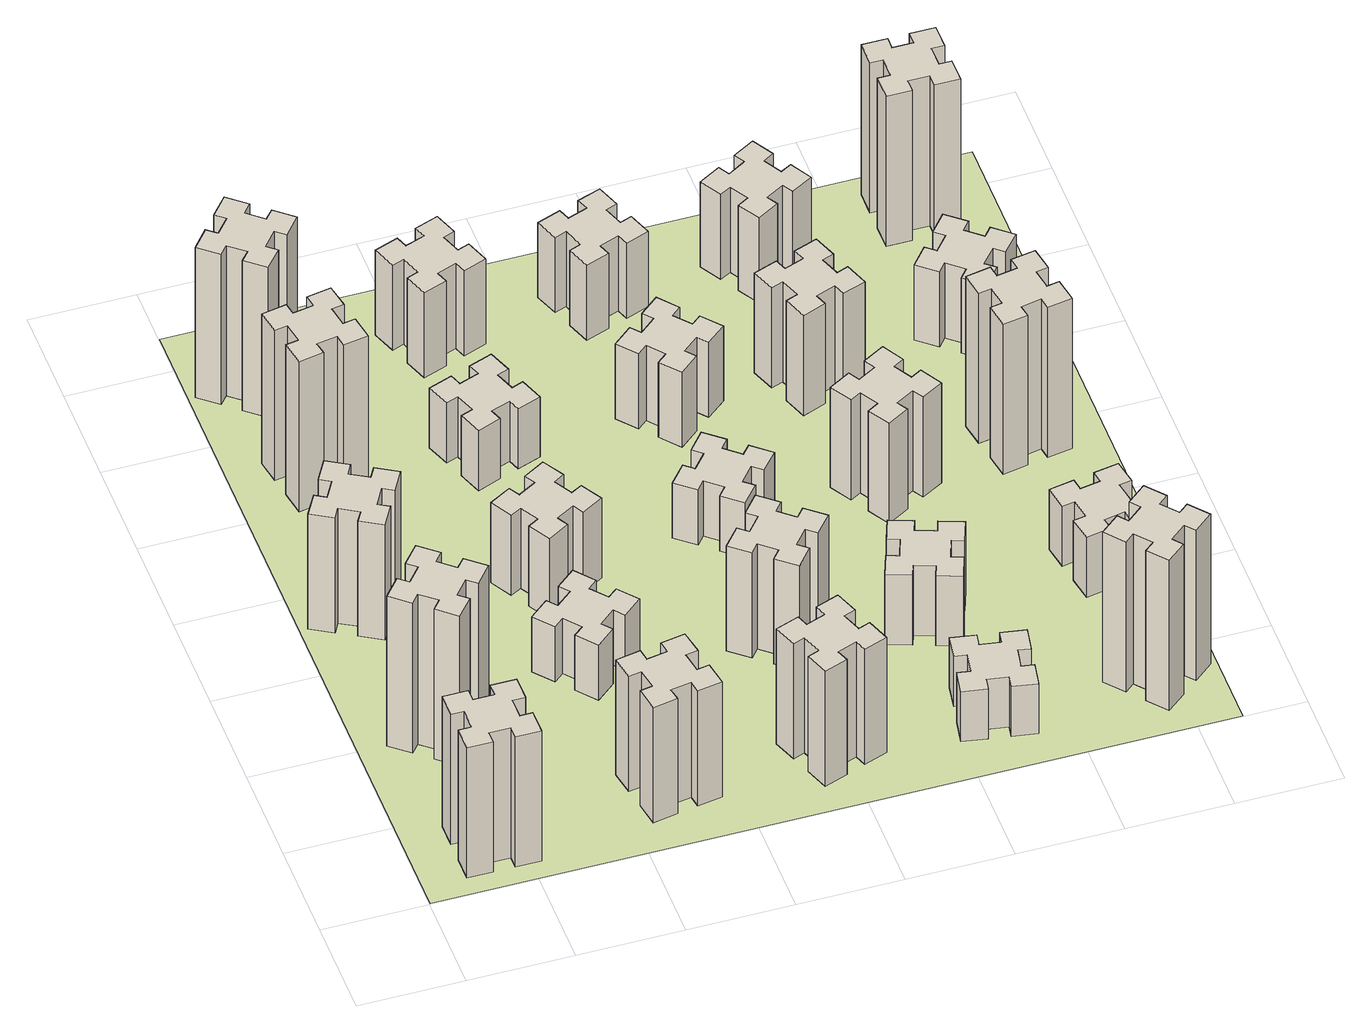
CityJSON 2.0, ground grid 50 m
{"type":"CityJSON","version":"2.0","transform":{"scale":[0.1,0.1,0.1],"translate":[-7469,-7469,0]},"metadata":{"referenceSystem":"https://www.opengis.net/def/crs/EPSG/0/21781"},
"CityObjects":{
"building1":{"type":"Building","attributes":{"class":"1000","function":"1000","usage":"1000","yearOfConstruction":2016,"roofType":"1000","measuredHeight":78,"storeysAboveGround":30,"storeysBelowGround":0},"geometry":[{"type":"Solid","lod":"1","boundaries":[[[[0,1,2,3,4,5,6,7,8,9,10,11,12,13,14,15,16,17,18,19]],[[17,16,20,21]],[[16,15,22,20]],[[15,14,23,22]],[[14,13,24,23]],[[13,12,25,24]],[[12,11,26,25]],[[11,10,27,26]],[[10,9,28,27]],[[9,8,29,28]],[[8,7,30,29]],[[7,6,31,30]],[[6,5,32,31]],[[5,4,33,32]],[[4,3,34,33]],[[3,2,35,34]],[[2,1,36,35]],[[1,0,37,36]],[[0,19,38,37]],[[19,18,39,38]],[[18,17,21,39]],[[24,25,26,27,28,29,30,31,32,33,34,35,36,37,38,39,21,20,22,23]]]]}]},
"building2":{"type":"Building","attributes":{"class":"1000","function":"1000","usage":"1000","yearOfConstruction":2016,"roofType":"1000","measuredHeight":90,"storeysAboveGround":30,"storeysBelowGround":0},"geometry":[{"type":"Solid","lod":"1","boundaries":[[[[40,41,42,43,44,45,46,47,48,49,50,51,52,53,54,55,56,57,58,59]],[[57,56,60,61]],[[56,55,62,60]],[[55,54,63,62]],[[54,53,64,63]],[[53,52,65,64]],[[52,51,66,65]],[[51,50,67,66]],[[50,49,68,67]],[[49,48,69,68]],[[48,47,70,69]],[[47,46,71,70]],[[46,45,72,71]],[[45,44,73,72]],[[44,43,74,73]],[[43,42,75,74]],[[42,41,76,75]],[[41,40,77,76]],[[40,59,78,77]],[[59,58,79,78]],[[58,57,61,79]],[[64,65,66,67,68,69,70,71,72,73,74,75,76,77,78,79,61,60,62,63]]]]}]},
"building3":{"type":"Building","attributes":{"class":"1000","function":"1000","usage":"1000","yearOfConstruction":2016,"roofType":"1000","measuredHeight":69,"storeysAboveGround":30,"storeysBelowGround":0},"geometry":[{"type":"Solid","lod":"1","boundaries":[[[[80,81,82,83,84,85,86,87,88,89,90,91,92,93,94,95,96,97,98,99]],[[97,96,100,101]],[[96,95,102,100]],[[95,94,103,102]],[[94,93,104,103]],[[93,92,105,104]],[[92,91,106,105]],[[91,90,107,106]],[[90,89,108,107]],[[89,88,109,108]],[[88,87,110,109]],[[87,86,111,110]],[[86,85,112,111]],[[85,84,113,112]],[[84,83,114,113]],[[83,82,115,114]],[[82,81,116,115]],[[81,80,117,116]],[[80,99,118,117]],[[99,98,119,118]],[[98,97,101,119]],[[104,105,106,107,108,109,110,111,112,113,114,115,116,117,118,119,101,100,102,103]]]]}]},
"building4":{"type":"Building","attributes":{"class":"1000","function":"1000","usage":"1000","yearOfConstruction":2016,"roofType":"1000","measuredHeight":90,"storeysAboveGround":30,"storeysBelowGround":0},"geometry":[{"type":"Solid","lod":"1","boundaries":[[[[120,121,122,123,124,125,126,127,128,129,130,131,132,133,134,135,136,137,138,139]],[[137,136,140,141]],[[136,135,142,140]],[[135,134,143,142]],[[134,133,144,143]],[[133,132,145,144]],[[132,131,146,145]],[[131,130,147,146]],[[130,129,148,147]],[[129,128,149,148]],[[128,127,150,149]],[[127,126,151,150]],[[126,125,152,151]],[[125,124,153,152]],[[124,123,154,153]],[[123,122,155,154]],[[122,121,156,155]],[[121,120,157,156]],[[120,139,158,157]],[[139,138,159,158]],[[138,137,141,159]],[[144,145,146,147,148,149,150,151,152,153,154,155,156,157,158,159,141,140,142,143]]]]}]},
"building5":{"type":"Building","attributes":{"class":"1000","function":"1000","usage":"1000","yearOfConstruction":2016,"roofType":"1000","measuredHeight":90,"storeysAboveGround":30,"storeysBelowGround":0},"geometry":[{"type":"Solid","lod":"1","boundaries":[[[[160,161,162,163,164,165,166,167,168,169,170,171,172,173,174,175,176,177,178,179]],[[177,176,180,181]],[[176,175,182,180]],[[175,174,183,182]],[[174,173,184,183]],[[173,172,185,184]],[[172,171,186,185]],[[171,170,187,186]],[[170,169,188,187]],[[169,168,189,188]],[[168,167,190,189]],[[167,166,191,190]],[[166,165,192,191]],[[165,164,193,192]],[[164,163,194,193]],[[163,162,195,194]],[[162,161,196,195]],[[161,160,197,196]],[[160,179,198,197]],[[179,178,199,198]],[[178,177,181,199]],[[184,185,186,187,188,189,190,191,192,193,194,195,196,197,198,199,181,180,182,183]]]]}]},
"building6":{"type":"Building","attributes":{"class":"1000","function":"1000","usage":"1000","yearOfConstruction":2016,"roofType":"1000","measuredHeight":69,"storeysAboveGround":30,"storeysBelowGround":0},"geometry":[{"type":"Solid","lod":"1","boundaries":[[[[200,201,202,203,204,205,206,207,208,209,210,211,212,213,214,215,216,217,218,219]],[[217,216,220,221]],[[216,215,222,220]],[[215,214,223,222]],[[214,213,224,223]],[[213,212,225,224]],[[212,211,226,225]],[[211,210,227,226]],[[210,209,228,227]],[[209,208,229,228]],[[208,207,230,229]],[[207,206,231,230]],[[206,205,232,231]],[[205,204,233,232]],[[204,203,234,233]],[[203,202,235,234]],[[202,201,236,235]],[[201,200,237,236]],[[200,219,238,237]],[[219,218,239,238]],[[218,217,221,239]],[[224,225,226,227,228,229,230,231,232,233,234,235,236,237,238,239,221,220,222,223]]]]}]},
"building7":{"type":"Building","attributes":{"class":"1000","function":"1000","usage":"1000","yearOfConstruction":2016,"roofType":"1000","measuredHeight":33,"storeysAboveGround":30,"storeysBelowGround":0},"geometry":[{"type":"Solid","lod":"1","boundaries":[[[[240,241,242,243,244,245,246,247,248,249,250,251,252,253,254,255,256,257,258,259]],[[257,256,260,261]],[[256,255,262,260]],[[255,254,263,262]],[[254,253,264,263]],[[253,252,265,264]],[[252,251,266,265]],[[251,250,267,266]],[[250,249,268,267]],[[249,248,269,268]],[[248,247,270,269]],[[247,246,271,270]],[[246,245,272,271]],[[245,244,273,272]],[[244,243,274,273]],[[243,242,275,274]],[[242,241,276,275]],[[241,240,277,276]],[[240,259,278,277]],[[259,258,279,278]],[[258,257,261,279]],[[264,265,266,267,268,269,270,271,272,273,274,275,276,277,278,279,261,260,262,263]]]]}]},
"building8":{"type":"Building","attributes":{"class":"1000","function":"1000","usage":"1000","yearOfConstruction":2016,"roofType":"1000","measuredHeight":48,"storeysAboveGround":30,"storeysBelowGround":0},"geometry":[{"type":"Solid","lod":"1","boundaries":[[[[280,281,282,283,284,285,286,287,288,289,290,291,292,293,294,295,296,297,298,299]],[[297,296,300,301]],[[296,295,302,300]],[[295,294,303,302]],[[294,293,304,303]],[[293,292,305,304]],[[292,291,306,305]],[[291,290,307,306]],[[290,289,308,307]],[[289,288,309,308]],[[288,287,310,309]],[[287,286,311,310]],[[286,285,312,311]],[[285,284,313,312]],[[284,283,314,313]],[[283,282,315,314]],[[282,281,316,315]],[[281,280,317,316]],[[280,299,318,317]],[[299,298,319,318]],[[298,297,301,319]],[[304,305,306,307,308,309,310,311,312,313,314,315,316,317,318,319,301,300,302,303]]]]}]},
"building9":{"type":"Building","attributes":{"class":"1000","function":"1000","usage":"1000","yearOfConstruction":2016,"roofType":"1000","measuredHeight":36,"storeysAboveGround":30,"storeysBelowGround":0},"geometry":[{"type":"Solid","lod":"1","boundaries":[[[[320,321,322,323,324,325,326,327,328,329,330,331,332,333,334,335,336,337,338,339]],[[337,336,340,341]],[[336,335,342,340]],[[335,334,343,342]],[[334,333,344,343]],[[333,332,345,344]],[[332,331,346,345]],[[331,330,347,346]],[[330,329,348,347]],[[329,328,349,348]],[[328,327,350,349]],[[327,326,351,350]],[[326,325,352,351]],[[325,324,353,352]],[[324,323,354,353]],[[323,322,355,354]],[[322,321,356,355]],[[321,320,357,356]],[[320,339,358,357]],[[339,338,359,358]],[[338,337,341,359]],[[344,345,346,347,348,349,350,351,352,353,354,355,356,357,358,359,341,340,342,343]]]]}]},
"building10":{"type":"Building","attributes":{"class":"1000","function":"1000","usage":"1000","yearOfConstruction":2016,"roofType":"1000","measuredHeight":69,"storeysAboveGround":30,"storeysBelowGround":0},"geometry":[{"type":"Solid","lod":"1","boundaries":[[[[360,361,362,363,364,365,366,367,368,369,370,371,372,373,374,375,376,377,378,379]],[[377,376,380,381]],[[376,375,382,380]],[[375,374,383,382]],[[374,373,384,383]],[[373,372,385,384]],[[372,371,386,385]],[[371,370,387,386]],[[370,369,388,387]],[[369,368,389,388]],[[368,367,390,389]],[[367,366,391,390]],[[366,365,392,391]],[[365,364,393,392]],[[364,363,394,393]],[[363,362,395,394]],[[362,361,396,395]],[[361,360,397,396]],[[360,379,398,397]],[[379,378,399,398]],[[378,377,381,399]],[[384,385,386,387,388,389,390,391,392,393,394,395,396,397,398,399,381,380,382,383]]]]}]},
"building11":{"type":"Building","attributes":{"class":"1000","function":"1000","usage":"1000","yearOfConstruction":2016,"roofType":"1000","measuredHeight":51,"storeysAboveGround":30,"storeysBelowGround":0},"geometry":[{"type":"Solid","lod":"1","boundaries":[[[[400,401,402,403,404,405,406,407,408,409,410,411,412,413,414,415,416,417,418,419]],[[417,416,420,421]],[[416,415,422,420]],[[415,414,423,422]],[[414,413,424,423]],[[413,412,425,424]],[[412,411,426,425]],[[411,410,427,426]],[[410,409,428,427]],[[409,408,429,428]],[[408,407,430,429]],[[407,406,431,430]],[[406,405,432,431]],[[405,404,433,432]],[[404,403,434,433]],[[403,402,435,434]],[[402,401,436,435]],[[401,400,437,436]],[[400,419,438,437]],[[419,418,439,438]],[[418,417,421,439]],[[424,425,426,427,428,429,430,431,432,433,434,435,436,437,438,439,421,420,422,423]]]]}]},
"building12":{"type":"Building","attributes":{"class":"1000","function":"1000","usage":"1000","yearOfConstruction":2016,"roofType":"1000","measuredHeight":63,"storeysAboveGround":30,"storeysBelowGround":0},"geometry":[{"type":"Solid","lod":"1","boundaries":[[[[440,441,442,443,444,445,446,447,448,449,450,451,452,453,454,455,456,457,458,459]],[[457,456,460,461]],[[456,455,462,460]],[[455,454,463,462]],[[454,453,464,463]],[[453,452,465,464]],[[452,451,466,465]],[[451,450,467,466]],[[450,449,468,467]],[[449,448,469,468]],[[448,447,470,469]],[[447,446,471,470]],[[446,445,472,471]],[[445,444,473,472]],[[444,443,474,473]],[[443,442,475,474]],[[442,441,476,475]],[[441,440,477,476]],[[440,459,478,477]],[[459,458,479,478]],[[458,457,461,479]],[[464,465,466,467,468,469,470,471,472,473,474,475,476,477,478,479,461,460,462,463]]]]}]},
"building13":{"type":"Building","attributes":{"class":"1000","function":"1000","usage":"1000","yearOfConstruction":2016,"roofType":"1000","measuredHeight":33,"storeysAboveGround":30,"storeysBelowGround":0},"geometry":[{"type":"Solid","lod":"1","boundaries":[[[[480,481,482,483,484,485,486,487,488,489,490,491,492,493,494,495,496,497,498,499]],[[497,496,500,501]],[[496,495,502,500]],[[495,494,503,502]],[[494,493,504,503]],[[493,492,505,504]],[[492,491,506,505]],[[491,490,507,506]],[[490,489,508,507]],[[489,488,509,508]],[[488,487,510,509]],[[487,486,511,510]],[[486,485,512,511]],[[485,484,513,512]],[[484,483,514,513]],[[483,482,515,514]],[[482,481,516,515]],[[481,480,517,516]],[[480,499,518,517]],[[499,498,519,518]],[[498,497,501,519]],[[504,505,506,507,508,509,510,511,512,513,514,515,516,517,518,519,501,500,502,503]]]]}]},
"building14":{"type":"Building","attributes":{"class":"1000","function":"1000","usage":"1000","yearOfConstruction":2016,"roofType":"1000","measuredHeight":45,"storeysAboveGround":30,"storeysBelowGround":0},"geometry":[{"type":"Solid","lod":"1","boundaries":[[[[520,521,522,523,524,525,526,527,528,529,530,531,532,533,534,535,536,537,538,539]],[[537,536,540,541]],[[536,535,542,540]],[[535,534,543,542]],[[534,533,544,543]],[[533,532,545,544]],[[532,531,546,545]],[[531,530,547,546]],[[530,529,548,547]],[[529,528,549,548]],[[528,527,550,549]],[[527,526,551,550]],[[526,525,552,551]],[[525,524,553,552]],[[524,523,554,553]],[[523,522,555,554]],[[522,521,556,555]],[[521,520,557,556]],[[520,539,558,557]],[[539,538,559,558]],[[538,537,541,559]],[[544,545,546,547,548,549,550,551,552,553,554,555,556,557,558,559,541,540,542,543]]]]}]},
"building15":{"type":"Building","attributes":{"class":"1000","function":"1000","usage":"1000","yearOfConstruction":2016,"roofType":"1000","measuredHeight":30,"storeysAboveGround":30,"storeysBelowGround":0},"geometry":[{"type":"Solid","lod":"1","boundaries":[[[[560,561,562,563,564,565,566,567,568,569,570,571,572,573,574,575,576,577,578,579]],[[577,576,580,581]],[[576,575,582,580]],[[575,574,583,582]],[[574,573,584,583]],[[573,572,585,584]],[[572,571,586,585]],[[571,570,587,586]],[[570,569,588,587]],[[569,568,589,588]],[[568,567,590,589]],[[567,566,591,590]],[[566,565,592,591]],[[565,564,593,592]],[[564,563,594,593]],[[563,562,595,594]],[[562,561,596,595]],[[561,560,597,596]],[[560,579,598,597]],[[579,578,599,598]],[[578,577,581,599]],[[584,585,586,587,588,589,590,591,592,593,594,595,596,597,598,599,581,580,582,583]]]]}]},
"building16":{"type":"Building","attributes":{"class":"1000","function":"1000","usage":"1000","yearOfConstruction":2016,"roofType":"1000","measuredHeight":45,"storeysAboveGround":30,"storeysBelowGround":0},"geometry":[{"type":"Solid","lod":"1","boundaries":[[[[600,601,602,603,604,605,606,607,608,609,610,611,612,613,614,615,616,617,618,619]],[[617,616,620,621]],[[616,615,622,620]],[[615,614,623,622]],[[614,613,624,623]],[[613,612,625,624]],[[612,611,626,625]],[[611,610,627,626]],[[610,609,628,627]],[[609,608,629,628]],[[608,607,630,629]],[[607,606,631,630]],[[606,605,632,631]],[[605,604,633,632]],[[604,603,634,633]],[[603,602,635,634]],[[602,601,636,635]],[[601,600,637,636]],[[600,619,638,637]],[[619,618,639,638]],[[618,617,621,639]],[[624,625,626,627,628,629,630,631,632,633,634,635,636,637,638,639,621,620,622,623]]]]}]},
"building17":{"type":"Building","attributes":{"class":"1000","function":"1000","usage":"1000","yearOfConstruction":2016,"roofType":"1000","measuredHeight":42,"storeysAboveGround":30,"storeysBelowGround":0},"geometry":[{"type":"Solid","lod":"1","boundaries":[[[[640,641,642,643,644,645,646,647,648,649,650,651,652,653,654,655,656,657,658,659]],[[657,656,660,661]],[[656,655,662,660]],[[655,654,663,662]],[[654,653,664,663]],[[653,652,665,664]],[[652,651,666,665]],[[651,650,667,666]],[[650,649,668,667]],[[649,648,669,668]],[[648,647,670,669]],[[647,646,671,670]],[[646,645,672,671]],[[645,644,673,672]],[[644,643,674,673]],[[643,642,675,674]],[[642,641,676,675]],[[641,640,677,676]],[[640,659,678,677]],[[659,658,679,678]],[[658,657,661,679]],[[664,665,666,667,668,669,670,671,672,673,674,675,676,677,678,679,661,660,662,663]]]]}]},
"building18":{"type":"Building","attributes":{"class":"1000","function":"1000","usage":"1000","yearOfConstruction":2016,"roofType":"1000","measuredHeight":60,"storeysAboveGround":30,"storeysBelowGround":0},"geometry":[{"type":"Solid","lod":"1","boundaries":[[[[680,681,682,683,684,685,686,687,688,689,690,691,692,693,694,695,696,697,698,699]],[[697,696,700,701]],[[696,695,702,700]],[[695,694,703,702]],[[694,693,704,703]],[[693,692,705,704]],[[692,691,706,705]],[[691,690,707,706]],[[690,689,708,707]],[[689,688,709,708]],[[688,687,710,709]],[[687,686,711,710]],[[686,685,712,711]],[[685,684,713,712]],[[684,683,714,713]],[[683,682,715,714]],[[682,681,716,715]],[[681,680,717,716]],[[680,699,718,717]],[[699,698,719,718]],[[698,697,701,719]],[[704,705,706,707,708,709,710,711,712,713,714,715,716,717,718,719,701,700,702,703]]]]}]},
"building19":{"type":"Building","attributes":{"class":"1000","function":"1000","usage":"1000","yearOfConstruction":2016,"roofType":"1000","measuredHeight":60,"storeysAboveGround":30,"storeysBelowGround":0},"geometry":[{"type":"Solid","lod":"1","boundaries":[[[[720,721,722,723,724,725,726,727,728,729,730,731,732,733,734,735,736,737,738,739]],[[737,736,740,741]],[[736,735,742,740]],[[735,734,743,742]],[[734,733,744,743]],[[733,732,745,744]],[[732,731,746,745]],[[731,730,747,746]],[[730,729,748,747]],[[729,728,749,748]],[[728,727,750,749]],[[727,726,751,750]],[[726,725,752,751]],[[725,724,753,752]],[[724,723,754,753]],[[723,722,755,754]],[[722,721,756,755]],[[721,720,757,756]],[[720,739,758,757]],[[739,738,759,758]],[[738,737,741,759]],[[744,745,746,747,748,749,750,751,752,753,754,755,756,757,758,759,741,740,742,743]]]]}]},
"building20":{"type":"Building","attributes":{"class":"1000","function":"1000","usage":"1000","yearOfConstruction":2016,"roofType":"1000","measuredHeight":90,"storeysAboveGround":30,"storeysBelowGround":0},"geometry":[{"type":"Solid","lod":"1","boundaries":[[[[760,761,762,763,764,765,766,767,768,769,770,771,772,773,774,775,776,777,778,779]],[[777,776,780,781]],[[776,775,782,780]],[[775,774,783,782]],[[774,773,784,783]],[[773,772,785,784]],[[772,771,786,785]],[[771,770,787,786]],[[770,769,788,787]],[[769,768,789,788]],[[768,767,790,789]],[[767,766,791,790]],[[766,765,792,791]],[[765,764,793,792]],[[764,763,794,793]],[[763,762,795,794]],[[762,761,796,795]],[[761,760,797,796]],[[760,779,798,797]],[[779,778,799,798]],[[778,777,781,799]],[[784,785,786,787,788,789,790,791,792,793,794,795,796,797,798,799,781,780,782,783]]]]}]},
"building21":{"type":"Building","attributes":{"class":"1000","function":"1000","usage":"1000","yearOfConstruction":2016,"roofType":"1000","measuredHeight":51,"storeysAboveGround":30,"storeysBelowGround":0},"geometry":[{"type":"Solid","lod":"1","boundaries":[[[[800,801,802,803,804,805,806,807,808,809,810,811,812,813,814,815,816,817,818,819]],[[817,816,820,821]],[[816,815,822,820]],[[815,814,823,822]],[[814,813,824,823]],[[813,812,825,824]],[[812,811,826,825]],[[811,810,827,826]],[[810,809,828,827]],[[809,808,829,828]],[[808,807,830,829]],[[807,806,831,830]],[[806,805,832,831]],[[805,804,833,832]],[[804,803,834,833]],[[803,802,835,834]],[[802,801,836,835]],[[801,800,837,836]],[[800,819,838,837]],[[819,818,839,838]],[[818,817,821,839]],[[824,825,826,827,828,829,830,831,832,833,834,835,836,837,838,839,821,820,822,823]]]]}]},
"building22":{"type":"Building","attributes":{"class":"1000","function":"1000","usage":"1000","yearOfConstruction":2016,"roofType":"1000","measuredHeight":36,"storeysAboveGround":30,"storeysBelowGround":0},"geometry":[{"type":"Solid","lod":"1","boundaries":[[[[840,841,842,843,844,845,846,847,848,849,850,851,852,853,854,855,856,857,858,859]],[[857,856,860,861]],[[856,855,862,860]],[[855,854,863,862]],[[854,853,864,863]],[[853,852,865,864]],[[852,851,866,865]],[[851,850,867,866]],[[850,849,868,867]],[[849,848,869,868]],[[848,847,870,869]],[[847,846,871,870]],[[846,845,872,871]],[[845,844,873,872]],[[844,843,874,873]],[[843,842,875,874]],[[842,841,876,875]],[[841,840,877,876]],[[840,859,878,877]],[[859,858,879,878]],[[858,857,861,879]],[[864,865,866,867,868,869,870,871,872,873,874,875,876,877,878,879,861,860,862,863]]]]}]},
"building23":{"type":"Building","attributes":{"class":"1000","function":"1000","usage":"1000","yearOfConstruction":2016,"roofType":"1000","measuredHeight":90,"storeysAboveGround":30,"storeysBelowGround":0},"geometry":[{"type":"Solid","lod":"1","boundaries":[[[[880,881,882,883,884,885,886,887,888,889,890,891,892,893,894,895,896,897,898,899]],[[897,896,900,901]],[[896,895,902,900]],[[895,894,903,902]],[[894,893,904,903]],[[893,892,905,904]],[[892,891,906,905]],[[891,890,907,906]],[[890,889,908,907]],[[889,888,909,908]],[[888,887,910,909]],[[887,886,911,910]],[[886,885,912,911]],[[885,884,913,912]],[[884,883,914,913]],[[883,882,915,914]],[[882,881,916,915]],[[881,880,917,916]],[[880,899,918,917]],[[899,898,919,918]],[[898,897,901,919]],[[904,905,906,907,908,909,910,911,912,913,914,915,916,917,918,919,901,900,902,903]]]]}]},
"building24":{"type":"Building","attributes":{"class":"1000","function":"1000","usage":"1000","yearOfConstruction":2016,"roofType":"1000","measuredHeight":45,"storeysAboveGround":30,"storeysBelowGround":0},"geometry":[{"type":"Solid","lod":"1","boundaries":[[[[920,921,922,923,924,925,926,927,928,929,930,931,932,933,934,935,936,937,938,939]],[[937,936,940,941]],[[936,935,942,940]],[[935,934,943,942]],[[934,933,944,943]],[[933,932,945,944]],[[932,931,946,945]],[[931,930,947,946]],[[930,929,948,947]],[[929,928,949,948]],[[928,927,950,949]],[[927,926,951,950]],[[926,925,952,951]],[[925,924,953,952]],[[924,923,954,953]],[[923,922,955,954]],[[922,921,956,955]],[[921,920,957,956]],[[920,939,958,957]],[[939,938,959,958]],[[938,937,941,959]],[[944,945,946,947,948,949,950,951,952,953,954,955,956,957,958,959,941,940,942,943]]]]}]},
"building25":{"type":"Building","attributes":{"class":"1000","function":"1000","usage":"1000","yearOfConstruction":2016,"roofType":"1000","measuredHeight":90,"storeysAboveGround":30,"storeysBelowGround":0},"geometry":[{"type":"Solid","lod":"1","boundaries":[[[[960,961,962,963,964,965,966,967,968,969,970,971,972,973,974,975,976,977,978,979]],[[977,976,980,981]],[[976,975,982,980]],[[975,974,983,982]],[[974,973,984,983]],[[973,972,985,984]],[[972,971,986,985]],[[971,970,987,986]],[[970,969,988,987]],[[969,968,989,988]],[[968,967,990,989]],[[967,966,991,990]],[[966,965,992,991]],[[965,964,993,992]],[[964,963,994,993]],[[963,962,995,994]],[[962,961,996,995]],[[961,960,997,996]],[[960,979,998,997]],[[979,978,999,998]],[[978,977,981,999]],[[984,985,986,987,988,989,990,991,992,993,994,995,996,997,998,999,981,980,982,983]]]]}]},
"landuse1":{"type":"LandUse","attributes":{"name":"plot1","function":"1010"},"geometry":[{"type":"MultiSurface","lod":"1","boundaries":[[[1000,1001,1002,1003]]]}]}
},
"vertices":[
[485,225,0],[485,325,0],[545,325,0],[545,445,0],[425,445,0],[425,385,0],[325,385,0],[325,445,0],[205,445,0],[205,325,0],[265,325,0],[265,225,0],[205,225,0],[205,105,0],[325,105,0],[325,165,0],[425,165,0],[425,105,0],[545,105,0],[545,225,0],[425,165,780],[425,105,780],[325,165,780],[325,105,780],[205,105,780],[205,225,780],[265,225,780],[265,325,780],[205,325,780],[205,445,780],[325,445,780],[325,385,780],[425,385,780],[425,445,780],[545,445,780],[545,325,780],[485,325,780],[485,225,780],[545,225,780],[545,105,780],
[484,1067,0],[408,1132,0],[446,1178,0],[354,1255,0],[277,1163,0],[323,1124,0],[259,1048,0],[213,1086,0],[136,994,0],[228,917,0],[266,963,0],[343,899,0],[304,853,0],[396,776,0],[473,868,0],[427,906,0],[492,983,0],[538,944,0],[615,1036,0],[523,1113,0],[492,983,900],[538,944,900],[427,906,900],[473,868,900],[396,776,900],[304,853,900],[343,899,900],[266,963,900],[228,917,900],[136,994,900],[213,1086,900],[259,1048,900],[323,1124,900],[277,1163,900],[354,1255,900],[446,1178,900],[408,1132,900],[484,1067,900],[523,1113,900],[615,1036,900],
[374,1926,0],[287,1976,0],[317,2028,0],[213,2088,0],[153,1984,0],[205,1954,0],[155,1867,0],[103,1897,0],[43,1793,0],[147,1733,0],[177,1785,0],[264,1735,0],[234,1683,0],[338,1623,0],[398,1727,0],[346,1757,0],[396,1844,0],[448,1814,0],[508,1918,0],[404,1978,0],[396,1844,690],[448,1814,690],[346,1757,690],[398,1727,690],[338,1623,690],[234,1683,690],[264,1735,690],[177,1785,690],[147,1733,690],[43,1793,690],[103,1897,690],[155,1867,690],[205,1954,690],[153,1984,690],[213,2088,690],[317,2028,690],[287,1976,690],[374,1926,690],[404,1978,690],[508,1918,690],
[405,2812,0],[307,2795,0],[297,2854,0],[178,2833,0],[199,2715,0],[258,2725,0],[276,2627,0],[217,2617,0],[237,2498,0],[356,2519,0],[345,2578,0],[444,2596,0],[454,2537,0],[572,2557,0],[551,2676,0],[492,2665,0],[475,2764,0],[534,2774,0],[513,2892,0],[395,2871,0],[475,2764,900],[534,2774,900],[492,2665,900],[551,2676,900],[572,2557,900],[454,2537,900],[444,2596,900],[345,2578,900],[356,2519,900],[237,2498,900],[217,2617,900],[276,2627,900],[258,2725,900],[199,2715,900],[178,2833,900],[297,2854,900],[307,2795,900],[405,2812,900],[395,2871,900],[513,2892,900],
[384,3387,0],[308,3452,0],[346,3498,0],[254,3575,0],[177,3483,0],[223,3444,0],[159,3368,0],[113,3406,0],[36,3314,0],[128,3237,0],[166,3283,0],[243,3219,0],[204,3173,0],[296,3096,0],[373,3188,0],[327,3226,0],[392,3303,0],[438,3264,0],[515,3356,0],[423,3433,0],[392,3303,900],[438,3264,900],[327,3226,900],[373,3188,900],[296,3096,900],[204,3173,900],[243,3219,900],[166,3283,900],[128,3237,900],[36,3314,900],[113,3406,900],[159,3368,900],[223,3444,900],[177,3483,900],[254,3575,900],[346,3498,900],[308,3452,900],[384,3387,900],[423,3433,900],[515,3356,900],
[1332,345,0],[1315,444,0],[1374,454,0],[1353,572,0],[1235,551,0],[1245,492,0],[1147,475,0],[1137,534,0],[1018,513,0],[1039,395,0],[1098,405,0],[1116,307,0],[1057,297,0],[1077,178,0],[1196,199,0],[1185,258,0],[1284,276,0],[1294,217,0],[1412,237,0],[1391,356,0],[1284,276,690],[1294,217,690],[1185,258,690],[1196,199,690],[1077,178,690],[1057,297,690],[1116,307,690],[1098,405,690],[1039,395,690],[1018,513,690],[1137,534,690],[1147,475,690],[1245,492,690],[1235,551,690],[1353,572,690],[1374,454,690],[1315,444,690],[1332,345,690],[1391,356,690],[1412,237,690],
[1083,1332,0],[1006,1267,0],[968,1313,0],[876,1236,0],[953,1144,0],[999,1183,0],[1063,1106,0],[1017,1068,0],[1094,976,0],[1186,1053,0],[1148,1099,0],[1224,1163,0],[1263,1117,0],[1355,1194,0],[1278,1286,0],[1232,1248,0],[1167,1324,0],[1213,1363,0],[1136,1455,0],[1044,1378,0],[1167,1324,330],[1213,1363,330],[1232,1248,330],[1278,1286,330],[1355,1194,330],[1263,1117,330],[1224,1163,330],[1148,1099,330],[1186,1053,330],[1094,976,330],[1017,1068,330],[1063,1106,330],[999,1183,330],[953,1144,330],[876,1236,330],[968,1313,330],[1006,1267,330],[1083,1332,330],[1044,1378,330],[1136,1455,330],
[995,1744,0],[1045,1657,0],[993,1627,0],[1053,1523,0],[1157,1583,0],[1127,1635,0],[1214,1685,0],[1244,1633,0],[1348,1693,0],[1288,1797,0],[1236,1767,0],[1186,1854,0],[1238,1884,0],[1178,1988,0],[1074,1928,0],[1104,1876,0],[1017,1826,0],[987,1878,0],[883,1818,0],[943,1714,0],[1017,1826,480],[987,1878,480],[1104,1876,480],[1074,1928,480],[1178,1988,480],[1238,1884,480],[1186,1854,480],[1236,1767,480],[1288,1797,480],[1348,1693,480],[1244,1633,480],[1214,1685,480],[1127,1635,480],[1157,1583,480],[1053,1523,480],[993,1627,480],[1045,1657,480],[995,1744,480],[943,1714,480],[883,1818,480],
[1125,2716,0],[1031,2682,0],[1010,2738,0],[897,2697,0],[939,2584,0],[995,2605,0],[1029,2511,0],[973,2490,0],[1014,2377,0],[1127,2419,0],[1106,2475,0],[1200,2509,0],[1220,2453,0],[1333,2494,0],[1292,2607,0],[1236,2586,0],[1202,2680,0],[1258,2700,0],[1217,2813,0],[1104,2772,0],[1202,2680,360],[1258,2700,360],[1236,2586,360],[1292,2607,360],[1333,2494,360],[1220,2453,360],[1200,2509,360],[1106,2475,360],[1127,2419,360],[1014,2377,360],[973,2490,360],[1029,2511,360],[995,2605,360],[939,2584,360],[897,2697,360],[1010,2738,360],[1031,2682,360],[1125,2716,360],[1104,2772,360],[1217,2813,360],
[1965,496,0],[1871,462,0],[1850,518,0],[1737,477,0],[1779,364,0],[1835,385,0],[1869,291,0],[1813,270,0],[1854,157,0],[1967,199,0],[1946,255,0],[2040,289,0],[2060,233,0],[2173,274,0],[2132,387,0],[2076,366,0],[2042,460,0],[2098,480,0],[2057,593,0],[1944,552,0],[2042,460,690],[2098,480,690],[2076,366,690],[2132,387,690],[2173,274,690],[2060,233,690],[2040,289,690],[1946,255,690],[1967,199,690],[1854,157,690],[1813,270,690],[1869,291,690],[1835,385,690],[1779,364,690],[1737,477,690],[1850,518,690],[1871,462,690],[1965,496,690],[1944,552,690],[2057,593,690],
[1125,3456,0],[1031,3422,0],[1010,3478,0],[897,3437,0],[939,3324,0],[995,3345,0],[1029,3251,0],[973,3230,0],[1014,3117,0],[1127,3159,0],[1106,3215,0],[1200,3249,0],[1220,3193,0],[1333,3234,0],[1292,3347,0],[1236,3326,0],[1202,3420,0],[1258,3440,0],[1217,3553,0],[1104,3512,0],[1202,3420,510],[1258,3440,510],[1236,3326,510],[1292,3347,510],[1333,3234,510],[1220,3193,510],[1200,3249,510],[1106,3215,510],[1127,3159,510],[1014,3117,510],[973,3230,510],[1029,3251,510],[995,3345,510],[939,3324,510],[897,3437,510],[1010,3478,510],[1031,3422,510],[1125,3456,510],[1104,3512,510],[1217,3553,510],
[2007,1006,0],[2072,1083,0],[2118,1044,0],[2195,1136,0],[2103,1213,0],[2064,1167,0],[1988,1232,0],[2026,1278,0],[1934,1355,0],[1857,1263,0],[1903,1224,0],[1839,1148,0],[1793,1186,0],[1716,1094,0],[1808,1017,0],[1846,1063,0],[1923,999,0],[1884,953,0],[1976,876,0],[2053,968,0],[1923,999,630],[1884,953,630],[1846,1063,630],[1808,1017,630],[1716,1094,630],[1793,1186,630],[1839,1148,630],[1903,1224,630],[1857,1263,630],[1934,1355,630],[2026,1278,630],[1988,1232,630],[2064,1167,630],[2103,1213,630],[2195,1136,630],[2118,1044,630],[2072,1083,630],[2007,1006,630],[2053,968,630],[1976,876,630],
[2007,1746,0],[2072,1823,0],[2118,1784,0],[2195,1876,0],[2103,1953,0],[2064,1907,0],[1988,1972,0],[2026,2018,0],[1934,2095,0],[1857,2003,0],[1903,1964,0],[1839,1888,0],[1793,1926,0],[1716,1834,0],[1808,1757,0],[1846,1803,0],[1923,1739,0],[1884,1693,0],[1976,1616,0],[2053,1708,0],[1923,1739,330],[1884,1693,330],[1846,1803,330],[1808,1757,330],[1716,1834,330],[1793,1926,330],[1839,1888,330],[1903,1964,330],[1857,2003,330],[1934,2095,330],[2026,2018,330],[1988,1972,330],[2064,1907,330],[2103,1953,330],[2195,1876,330],[2118,1784,330],[2072,1823,330],[2007,1746,330],[2053,1708,330],[1976,1616,330],
[1988,2479,0],[2064,2543,0],[2103,2497,0],[2195,2574,0],[2118,2666,0],[2072,2628,0],[2007,2704,0],[2053,2743,0],[1976,2835,0],[1884,2758,0],[1923,2712,0],[1846,2647,0],[1808,2693,0],[1716,2616,0],[1793,2524,0],[1839,2563,0],[1903,2486,0],[1857,2448,0],[1934,2356,0],[2026,2433,0],[1903,2486,450],[1857,2448,450],[1839,2563,450],[1793,2524,450],[1716,2616,450],[1808,2693,450],[1846,2647,450],[1923,2712,450],[1884,2758,450],[1976,2835,450],[2053,2743,450],[2007,2704,450],[2072,2628,450],[2118,2666,450],[2195,2574,450],[2103,2497,450],[2064,2543,450],[1988,2479,450],[2026,2433,450],[1934,2356,450],
[2596,444,0],[2578,345,0],[2519,356,0],[2498,237,0],[2617,217,0],[2627,276,0],[2725,258,0],[2715,199,0],[2833,178,0],[2854,297,0],[2795,307,0],[2812,405,0],[2871,395,0],[2892,513,0],[2774,534,0],[2764,475,0],[2665,492,0],[2676,551,0],[2557,572,0],[2537,454,0],[2665,492,300],[2676,551,300],[2764,475,300],[2774,534,300],[2892,513,300],[2871,395,300],[2812,405,300],[2795,307,300],[2854,297,300],[2833,178,300],[2715,199,300],[2725,258,300],[2627,276,300],[2617,217,300],[2498,237,300],[2519,356,300],[2578,345,300],[2596,444,300],[2537,454,300],[2557,572,300],
[1865,3456,0],[1771,3422,0],[1750,3478,0],[1637,3437,0],[1679,3324,0],[1735,3345,0],[1769,3251,0],[1713,3230,0],[1754,3117,0],[1867,3159,0],[1846,3215,0],[1940,3249,0],[1960,3193,0],[2073,3234,0],[2032,3347,0],[1976,3326,0],[1942,3420,0],[1998,3440,0],[1957,3553,0],[1844,3512,0],[1942,3420,450],[1998,3440,450],[1976,3326,450],[2032,3347,450],[2073,3234,450],[1960,3193,450],[1940,3249,450],[1846,3215,450],[1867,3159,450],[1754,3117,450],[1713,3230,450],[1769,3251,450],[1735,3345,450],[1679,3324,450],[1637,3437,450],[1750,3478,450],[1771,3422,450],[1865,3456,450],[1844,3512,450],[1957,3553,450],
[2682,931,0],[2716,1025,0],[2772,1004,0],[2813,1117,0],[2700,1158,0],[2680,1102,0],[2586,1136,0],[2607,1192,0],[2494,1233,0],[2453,1120,0],[2509,1100,0],[2475,1006,0],[2419,1027,0],[2377,914,0],[2490,873,0],[2511,929,0],[2605,895,0],[2584,839,0],[2697,797,0],[2738,910,0],[2605,895,420],[2584,839,420],[2511,929,420],[2490,873,420],[2377,914,420],[2419,1027,420],[2475,1006,420],[2509,1100,420],[2453,1120,420],[2494,1233,420],[2607,1192,420],[2586,1136,420],[2680,1102,420],[2700,1158,420],[2813,1117,420],[2772,1004,420],[2716,1025,420],[2682,931,420],[2738,910,420],[2697,797,420],
[2816,1867,0],[2766,1954,0],[2818,1984,0],[2758,2088,0],[2654,2028,0],[2684,1976,0],[2597,1926,0],[2567,1978,0],[2463,1918,0],[2523,1814,0],[2575,1844,0],[2625,1757,0],[2573,1727,0],[2633,1623,0],[2737,1683,0],[2707,1735,0],[2794,1785,0],[2824,1733,0],[2928,1793,0],[2868,1897,0],[2794,1785,600],[2824,1733,600],[2707,1735,600],[2737,1683,600],[2633,1623,600],[2573,1727,600],[2625,1757,600],[2575,1844,600],[2523,1814,600],[2463,1918,600],[2567,1978,600],[2597,1926,600],[2684,1976,600],[2654,2028,600],[2758,2088,600],[2818,1984,600],[2766,1954,600],[2816,1867,600],[2868,1897,600],[2928,1793,600],
[2586,2475,0],[2680,2509,0],[2700,2453,0],[2813,2494,0],[2772,2607,0],[2716,2586,0],[2682,2680,0],[2738,2700,0],[2697,2813,0],[2584,2772,0],[2605,2716,0],[2511,2682,0],[2490,2738,0],[2377,2697,0],[2419,2584,0],[2475,2605,0],[2509,2511,0],[2453,2490,0],[2494,2377,0],[2607,2419,0],[2509,2511,600],[2453,2490,600],[2475,2605,600],[2419,2584,600],[2377,2697,600],[2490,2738,600],[2511,2682,600],[2605,2716,600],[2584,2772,600],[2697,2813,600],[2738,2700,600],[2682,2680,600],[2716,2586,600],[2772,2607,600],[2813,2494,600],[2700,2453,600],[2680,2509,600],[2586,2475,600],[2607,2419,600],[2494,2377,600],
[3468,259,0],[3544,323,0],[3583,277,0],[3675,354,0],[3598,446,0],[3552,408,0],[3487,484,0],[3533,523,0],[3456,615,0],[3364,538,0],[3403,492,0],[3326,427,0],[3288,473,0],[3196,396,0],[3273,304,0],[3319,343,0],[3383,266,0],[3337,228,0],[3414,136,0],[3506,213,0],[3383,266,900],[3337,228,900],[3319,343,900],[3273,304,900],[3196,396,900],[3288,473,900],[3326,427,900],[3403,492,900],[3364,538,900],[3456,615,900],[3533,523,900],[3487,484,900],[3552,408,900],[3598,446,900],[3675,354,900],[3583,277,900],[3544,323,900],[3468,259,900],[3506,213,900],[3414,136,900],
[2716,3347,0],[2666,3434,0],[2718,3464,0],[2658,3568,0],[2554,3508,0],[2584,3456,0],[2497,3406,0],[2467,3458,0],[2363,3398,0],[2423,3294,0],[2475,3324,0],[2525,3237,0],[2473,3207,0],[2533,3103,0],[2637,3163,0],[2607,3215,0],[2694,3265,0],[2724,3213,0],[2828,3273,0],[2768,3377,0],[2694,3265,510],[2724,3213,510],[2607,3215,510],[2637,3163,510],[2533,3103,510],[2473,3207,510],[2525,3237,510],[2475,3324,510],[2423,3294,510],[2363,3398,510],[2467,3458,510],[2497,3406,510],[2584,3456,510],[2554,3508,510],[2658,3568,510],[2718,3464,510],[2666,3434,510],[2716,3347,510],[2768,3377,510],[2828,3273,510],
[3465,1232,0],[3367,1215,0],[3357,1274,0],[3238,1253,0],[3259,1135,0],[3318,1145,0],[3336,1047,0],[3277,1037,0],[3297,918,0],[3416,939,0],[3405,998,0],[3504,1016,0],[3514,957,0],[3632,977,0],[3611,1096,0],[3552,1085,0],[3535,1184,0],[3594,1194,0],[3573,1312,0],[3455,1291,0],[3535,1184,360],[3594,1194,360],[3552,1085,360],[3611,1096,360],[3632,977,360],[3514,957,360],[3504,1016,360],[3405,998,360],[3416,939,360],[3297,918,360],[3277,1037,360],[3336,1047,360],[3318,1145,360],[3259,1135,360],[3238,1253,360],[3357,1274,360],[3367,1215,360],[3465,1232,360],[3455,1291,360],[3573,1312,360],
[3365,2072,0],[3267,2055,0],[3257,2114,0],[3138,2093,0],[3159,1975,0],[3218,1985,0],[3236,1887,0],[3177,1877,0],[3197,1758,0],[3316,1779,0],[3305,1838,0],[3404,1856,0],[3414,1797,0],[3532,1817,0],[3511,1936,0],[3452,1925,0],[3435,2024,0],[3494,2034,0],[3473,2152,0],[3355,2131,0],[3435,2024,900],[3494,2034,900],[3452,1925,900],[3511,1936,900],[3532,1817,900],[3414,1797,900],[3404,1856,900],[3305,1838,900],[3316,1779,900],[3197,1758,900],[3177,1877,900],[3236,1887,900],[3218,1985,900],[3159,1975,900],[3138,2093,900],[3257,2114,900],[3267,2055,900],[3365,2072,900],[3355,2131,900],[3473,2152,900],
[3444,2747,0],[3368,2812,0],[3406,2858,0],[3314,2935,0],[3237,2843,0],[3283,2804,0],[3219,2728,0],[3173,2766,0],[3096,2674,0],[3188,2597,0],[3226,2643,0],[3303,2579,0],[3264,2533,0],[3356,2456,0],[3433,2548,0],[3387,2586,0],[3452,2663,0],[3498,2624,0],[3575,2716,0],[3483,2793,0],[3452,2663,450],[3498,2624,450],[3387,2586,450],[3433,2548,450],[3356,2456,450],[3264,2533,450],[3303,2579,450],[3226,2643,450],[3188,2597,450],[3096,2674,450],[3173,2766,450],[3219,2728,450],[3283,2804,450],[3237,2843,450],[3314,2935,450],[3406,2858,450],[3368,2812,450],[3444,2747,450],[3483,2793,450],[3575,2716,450],
[3285,3325,0],[3385,3325,0],[3385,3265,0],[3505,3265,0],[3505,3385,0],[3445,3385,0],[3445,3485,0],[3505,3485,0],[3505,3605,0],[3385,3605,0],[3385,3545,0],[3285,3545,0],[3285,3605,0],[3165,3605,0],[3165,3485,0],[3225,3485,0],[3225,3385,0],[3165,3385,0],[3165,3265,0],[3285,3265,0],[3225,3385,900],[3165,3385,900],[3225,3485,900],[3165,3485,900],[3165,3605,900],[3285,3605,900],[3285,3545,900],[3385,3545,900],[3385,3605,900],[3505,3605,900],[3505,3485,900],[3445,3485,900],[3445,3385,900],[3505,3385,900],[3505,3265,900],[3385,3265,900],[3385,3325,900],[3285,3325,900],[3285,3265,900],[3165,3265,900],
[5,3705,0],[3705,3705,0],[3705,5,0],[5,5,0]
]}
